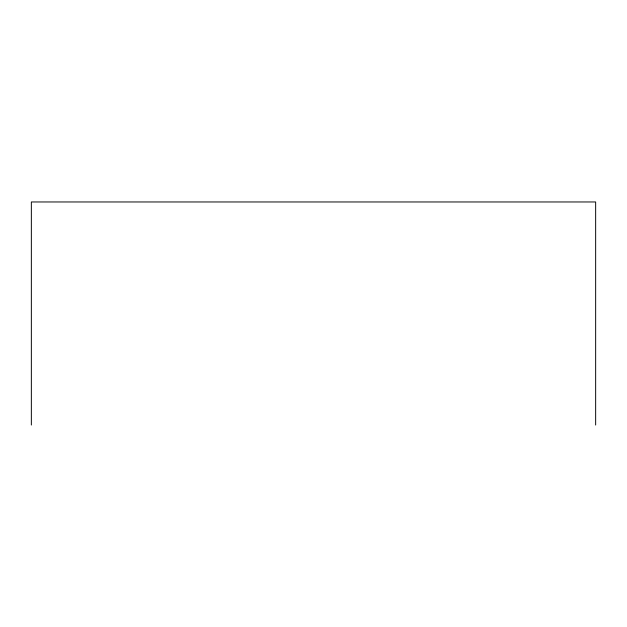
<?xml version="1.0" encoding="UTF-8"?>
<svg xmlns="http://www.w3.org/2000/svg" width="627" height="627" viewBox="0 0 627 627"><rect width="100%" height="100%" fill="white"/><g stroke="black" fill="none" stroke-linecap="round" stroke-linejoin="round"><path stroke-width="0.94" d="M595.65 425.035L595.65 201.965L31.35 201.965L31.35 425.035"/></g></svg>
